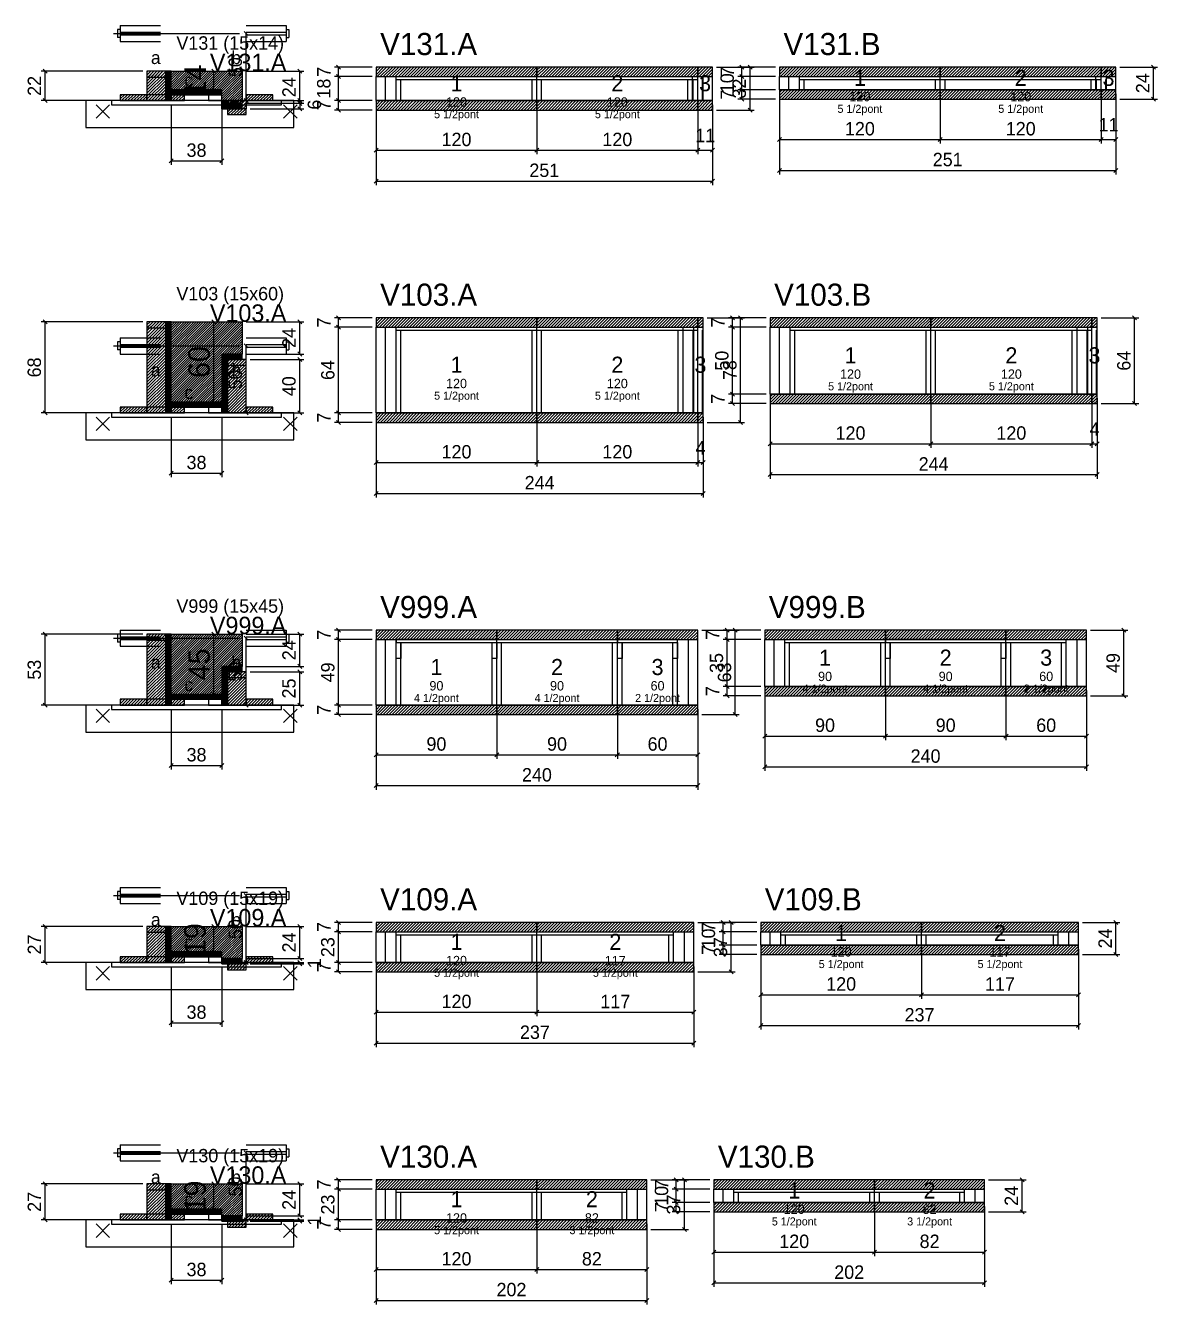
# Model space of a CAD drawing. Extents: x -69 to 3070, y -7262 to 1250.
# Drawn here: x -69 to 776, y -7262 to -6308 of the extents above; entities that cross this region are included whole.
import ezdxf
from ezdxf.enums import TextEntityAlignment as Align

# ---------------------------------------------------------------- set-up
doc = ezdxf.new("R2010")
doc.units = 0
for name, color, linetype in [('5', 5, 'Continuous'), ('barrote', 126, 'Continuous'), ('CONCRETO', 251, 'Continuous'), ('COTA', 241, 'Continuous'), ('Cota Seção (2x)', 241, 'Continuous'), ('detalhes', 7, 'Continuous'), ('Hachura', 251, 'Continuous'), ('Madeira', 126, 'Continuous'), ('NOMENCLATURA', 7, 'Continuous'), ('Painéis', 200, 'Continuous'), ('presilha', 224, 'Continuous'), ('SARR_2.2x7', 40, 'Continuous'), ('SARR_3.5x7', 81, 'Continuous'), ('SCO-___-LAJ', 224, 'Continuous'), ('TENSOR', 224, 'Continuous'), ('texto', 7, 'Continuous'), ('Texto Seção', 7, 'Continuous')]:
    doc.layers.add(name, color=color, linetype=linetype)
doc.dimstyles.new('PAINEL', dxfattribs={"dimtxt": 10, "dimasz": 3, "dimexe": 3, "dimexo": 3, "dimgap": 3, "dimtad": 1, "dimblk": 'OBLIQUE', "dimblk1": 'OBLIQUE', "dimcen": 2.5, "dimclrd": 4, "dimclre": 4, "dimclrt": 240, "dimazin": 3, "dimtfac": 1, "dimtmove": 0, "dimatfit": 3})
doc.dimstyles.new('SECAO2X', dxfattribs={"dimtxt": 16, "dimasz": 3, "dimexe": 3, "dimexo": 3, "dimgap": 3, "dimtad": 1, "dimblk": 'OBLIQUE', "dimblk1": 'OBLIQUE', "dimcen": 2.5, "dimclrd": 4, "dimclre": 4, "dimclrt": 240, "dimazin": 3, "dimtfac": 1, "dimtmove": 0, "dimatfit": 3})

# ---------------------------------------------------------------- blocks, each defined once
blk = doc.blocks.new('_OBLIQUE')
at = {"color": 0, "linetype": 'BYBLOCK'}
blk.add_line((-0.5, -0.5), (0.5, 0.5), dxfattribs=at)

msp = doc.modelspace()

# ---------------------------------------------------------------- hatches: boundary and pattern name
at = {"layer": 'COTA'}
h = msp.add_hatch(dxfattribs=at)
h.set_pattern_fill('ANSI31', scale=0.4)
h.paths.add_polyline_path([(40, -6356), (40, -6342), (93, -6342), (93, -6366), (78, -6366), (78, -6356)])
h = msp.add_hatch(dxfattribs=at)
h.set_pattern_fill('ANSI31', scale=0.5)
h.paths.add_polyline_path([(193, -6346), (313, -6346), (313, -6339), (193, -6339)])
h = msp.add_hatch(dxfattribs=at)
h.set_pattern_fill('ANSI31', scale=0.5)
h.paths.add_polyline_path([(313, -6346), (433, -6346), (433, -6339), (313, -6339)])
h = msp.add_hatch(dxfattribs=at)
h.set_pattern_fill('ANSI31', scale=0.5)
h.paths.add_polyline_path([(433, -6346), (444, -6346), (444, -6339), (433, -6339)])
h = msp.add_hatch(dxfattribs=at)
h.set_pattern_fill('ANSI31', scale=0.5)
h.paths.add_polyline_path([(494, -6346), (614, -6346), (614, -6339), (494, -6339)])
h = msp.add_hatch(dxfattribs=at)
h.set_pattern_fill('ANSI31', scale=0.5)
h.paths.add_polyline_path([(614, -6346), (734, -6346), (734, -6339), (614, -6339)])
h = msp.add_hatch(dxfattribs=at)
h.set_pattern_fill('ANSI31', scale=0.5)
h.paths.add_polyline_path([(734, -6346), (745, -6346), (745, -6339), (734, -6339)])
h = msp.add_hatch(dxfattribs=at)
h.set_pattern_fill('ANSI31', scale=0.5)
h.paths.add_polyline_path([(494, -6363), (614, -6363), (614, -6356), (494, -6356)])
h = msp.add_hatch(dxfattribs=at)
h.set_pattern_fill('ANSI31', scale=0.5)
h.paths.add_polyline_path([(614, -6363), (734, -6363), (734, -6356), (614, -6356)])
h = msp.add_hatch(dxfattribs=at)
h.set_pattern_fill('ANSI31', scale=0.5)
h.paths.add_polyline_path([(734, -6363), (745, -6363), (745, -6356), (734, -6356)])
h = msp.add_hatch(dxfattribs=at)
h.set_pattern_fill('ANSI31', scale=0.5)
h.paths.add_polyline_path([(193, -6371), (313, -6371), (313, -6364), (193, -6364)])
h = msp.add_hatch(dxfattribs=at)
h.set_pattern_fill('ANSI31', scale=0.5)
h.paths.add_polyline_path([(313, -6371), (433, -6371), (433, -6364), (313, -6364)])
h = msp.add_hatch(dxfattribs=at)
h.set_pattern_fill('ANSI31', scale=0.5)
h.paths.add_polyline_path([(433, -6371), (444, -6371), (444, -6364), (433, -6364)])
h = msp.add_hatch(dxfattribs=at)
h.set_pattern_fill('ANSI31', scale=0.4)
h.paths.add_polyline_path([(40, -6589), (40, -6529), (93, -6529), (93, -6553), (78, -6553), (78, -6589)])
h = msp.add_hatch(dxfattribs=at)
h.set_pattern_fill('ANSI31', scale=0.5)
h.paths.add_polyline_path([(193, -6533), (313, -6533), (313, -6526), (193, -6526)])
h = msp.add_hatch(dxfattribs=at)
h.set_pattern_fill('ANSI31', scale=0.5)
h.paths.add_polyline_path([(313, -6533), (433, -6533), (433, -6526), (313, -6526)])
h = msp.add_hatch(dxfattribs=at)
h.set_pattern_fill('ANSI31', scale=0.5)
h.paths.add_polyline_path([(433, -6533), (437, -6533), (437, -6526), (433, -6526)])
h = msp.add_hatch(dxfattribs=at)
h.set_pattern_fill('ANSI31', scale=0.5)
h.paths.add_polyline_path([(487, -6533), (607, -6533), (607, -6526), (487, -6526)])
h = msp.add_hatch(dxfattribs=at)
h.set_pattern_fill('ANSI31', scale=0.5)
h.paths.add_polyline_path([(607, -6533), (727, -6533), (727, -6526), (607, -6526)])
h = msp.add_hatch(dxfattribs=at)
h.set_pattern_fill('ANSI31', scale=0.5)
h.paths.add_polyline_path([(727, -6533), (731, -6533), (731, -6526), (727, -6526)])
h = msp.add_hatch(dxfattribs=at)
h.set_pattern_fill('ANSI31', scale=0.5)
h.paths.add_polyline_path([(487, -6590), (607, -6590), (607, -6583), (487, -6583)])
h = msp.add_hatch(dxfattribs=at)
h.set_pattern_fill('ANSI31', scale=0.5)
h.paths.add_polyline_path([(607, -6590), (727, -6590), (727, -6583), (607, -6583)])
h = msp.add_hatch(dxfattribs=at)
h.set_pattern_fill('ANSI31', scale=0.5)
h.paths.add_polyline_path([(727, -6590), (731, -6590), (731, -6583), (727, -6583)])
h = msp.add_hatch(dxfattribs=at)
h.set_pattern_fill('ANSI31', scale=0.5)
h.paths.add_polyline_path([(193, -6604), (313, -6604), (313, -6597), (193, -6597)])
h = msp.add_hatch(dxfattribs=at)
h.set_pattern_fill('ANSI31', scale=0.5)
h.paths.add_polyline_path([(313, -6604), (433, -6604), (433, -6597), (313, -6597)])
h = msp.add_hatch(dxfattribs=at)
h.set_pattern_fill('ANSI31', scale=0.5)
h.paths.add_polyline_path([(433, -6604), (437, -6604), (437, -6597), (433, -6597)])
h = msp.add_hatch(dxfattribs=at)
h.set_pattern_fill('ANSI31', scale=0.4)
h.paths.add_polyline_path([(40, -6807), (40, -6762), (93, -6762), (93, -6786), (78, -6786), (78, -6807)])
h = msp.add_hatch(dxfattribs=at)
h.set_pattern_fill('ANSI31', scale=0.5)
h.paths.add_polyline_path([(193, -6766), (283, -6766), (283, -6759), (193, -6759)])
h = msp.add_hatch(dxfattribs=at)
h.set_pattern_fill('ANSI31', scale=0.5)
h.paths.add_polyline_path([(283, -6766), (373, -6766), (373, -6759), (283, -6759)])
h = msp.add_hatch(dxfattribs=at)
h.set_pattern_fill('ANSI31', scale=0.5)
h.paths.add_polyline_path([(373, -6766), (433, -6766), (433, -6759), (373, -6759)])
h = msp.add_hatch(dxfattribs=at)
h.set_pattern_fill('ANSI31', scale=0.5)
h.paths.add_polyline_path([(483, -6766), (573, -6766), (573, -6759), (483, -6759)])
h = msp.add_hatch(dxfattribs=at)
h.set_pattern_fill('ANSI31', scale=0.5)
h.paths.add_polyline_path([(573, -6766), (663, -6766), (663, -6759), (573, -6759)])
h = msp.add_hatch(dxfattribs=at)
h.set_pattern_fill('ANSI31', scale=0.5)
h.paths.add_polyline_path([(663, -6766), (723, -6766), (723, -6759), (663, -6759)])
h = msp.add_hatch(dxfattribs=at)
h.set_pattern_fill('ANSI31', scale=0.5)
h.paths.add_polyline_path([(483, -6808), (573, -6808), (573, -6801), (483, -6801)])
h = msp.add_hatch(dxfattribs=at)
h.set_pattern_fill('ANSI31', scale=0.5)
h.paths.add_polyline_path([(573, -6808), (663, -6808), (663, -6801), (573, -6801)])
h = msp.add_hatch(dxfattribs=at)
h.set_pattern_fill('ANSI31', scale=0.5)
h.paths.add_polyline_path([(663, -6808), (723, -6808), (723, -6801), (663, -6801)])
h = msp.add_hatch(dxfattribs=at)
h.set_pattern_fill('ANSI31', scale=0.5)
h.paths.add_polyline_path([(193, -6822), (283, -6822), (283, -6815), (193, -6815)])
h = msp.add_hatch(dxfattribs=at)
h.set_pattern_fill('ANSI31', scale=0.5)
h.paths.add_polyline_path([(283, -6822), (373, -6822), (373, -6815), (283, -6815)])
h = msp.add_hatch(dxfattribs=at)
h.set_pattern_fill('ANSI31', scale=0.5)
h.paths.add_polyline_path([(373, -6822), (433, -6822), (433, -6815), (373, -6815)])
h = msp.add_hatch(dxfattribs=at)
h.set_pattern_fill('ANSI31', scale=0.4)
h.paths.add_polyline_path([(40, -6999), (40, -6980), (93, -6980), (93, -7004), (78, -7004), (78, -6999)])
h = msp.add_hatch(dxfattribs=at)
h.set_pattern_fill('ANSI31', scale=0.5)
h.paths.add_polyline_path([(193, -6984), (313, -6984), (313, -6977), (193, -6977)])
h = msp.add_hatch(dxfattribs=at)
h.set_pattern_fill('ANSI31', scale=0.5)
h.paths.add_polyline_path([(313, -6984), (430, -6984), (430, -6977), (313, -6977)])
h = msp.add_hatch(dxfattribs=at)
h.set_pattern_fill('ANSI31', scale=0.5)
h.paths.add_polyline_path([(480, -6984), (600, -6984), (600, -6977), (480, -6977)])
h = msp.add_hatch(dxfattribs=at)
h.set_pattern_fill('ANSI31', scale=0.5)
h.paths.add_polyline_path([(600, -6984), (717, -6984), (717, -6977), (600, -6977)])
h = msp.add_hatch(dxfattribs=at)
h.set_pattern_fill('ANSI31', scale=0.5)
h.paths.add_polyline_path([(480, -7001), (600, -7001), (600, -6994), (480, -6994)])
h = msp.add_hatch(dxfattribs=at)
h.set_pattern_fill('ANSI31', scale=0.5)
h.paths.add_polyline_path([(600, -7001), (717, -7001), (717, -6994), (600, -6994)])
h = msp.add_hatch(dxfattribs=at)
h.set_pattern_fill('ANSI31', scale=0.5)
h.paths.add_polyline_path([(193, -7014), (313, -7014), (313, -7007), (193, -7007)])
h = msp.add_hatch(dxfattribs=at)
h.set_pattern_fill('ANSI31', scale=0.5)
h.paths.add_polyline_path([(313, -7014), (430, -7014), (430, -7007), (313, -7007)])
h = msp.add_hatch(dxfattribs=at)
h.set_pattern_fill('ANSI31', scale=0.4)
h.paths.add_polyline_path([(40, -7191), (40, -7172), (93, -7172), (93, -7196), (78, -7196), (78, -7191)])
h = msp.add_hatch(dxfattribs=at)
h.set_pattern_fill('ANSI31', scale=0.5)
h.paths.add_polyline_path([(193, -7176), (313, -7176), (313, -7169), (193, -7169)])
h = msp.add_hatch(dxfattribs=at)
h.set_pattern_fill('ANSI31', scale=0.5)
h.paths.add_polyline_path([(313, -7176), (395, -7176), (395, -7169), (313, -7169)])
h = msp.add_hatch(dxfattribs=at)
h.set_pattern_fill('ANSI31', scale=0.5)
h.paths.add_polyline_path([(445, -7176), (565, -7176), (565, -7169), (445, -7169)])
h = msp.add_hatch(dxfattribs=at)
h.set_pattern_fill('ANSI31', scale=0.5)
h.paths.add_polyline_path([(565, -7176), (647, -7176), (647, -7169), (565, -7169)])
h = msp.add_hatch(dxfattribs=at)
h.set_pattern_fill('ANSI31', scale=0.5)
h.paths.add_polyline_path([(445, -7193), (565, -7193), (565, -7186), (445, -7186)])
h = msp.add_hatch(dxfattribs=at)
h.set_pattern_fill('ANSI31', scale=0.5)
h.paths.add_polyline_path([(565, -7193), (647, -7193), (647, -7186), (565, -7186)])
h = msp.add_hatch(dxfattribs=at)
h.set_pattern_fill('ANSI31', scale=0.5)
h.paths.add_polyline_path([(193, -7206), (313, -7206), (313, -7199), (193, -7199)])
h = msp.add_hatch(dxfattribs=at)
h.set_pattern_fill('ANSI31', scale=0.5)
h.paths.add_polyline_path([(313, -7206), (395, -7206), (395, -7199), (313, -7199)])
at = {"layer": 'Hachura'}
h = msp.add_hatch(dxfattribs=at)
h.set_pattern_fill('ANSI31', scale=0.5)
h.paths.add_polyline_path([(22, -6364), (36, -6364), (36, -6342), (22, -6342)])
h = msp.add_hatch(dxfattribs=at)
h.set_pattern_fill('ANSI31', scale=0.5)
h.paths.add_polyline_path([(22, -6346.4), (36, -6346.4), (36, -6342), (22, -6342)])
h = msp.add_hatch(dxfattribs=at)
h.set_pattern_fill('SOLID')
h.paths.add_polyline_path([(36, -6364), (40, -6364), (40, -6342), (36, -6342)])
h = msp.add_hatch(dxfattribs=at)
h.set_pattern_fill('ANSI31', scale=0.5)
h.paths.add_polyline_path([(2, -6364), (22, -6364), (22, -6359.6), (2, -6359.6)])
h = msp.add_hatch(dxfattribs=at)
h.set_pattern_fill('SOLID')
h.paths.add_polyline_path([(40, -6359.6), (78, -6359.6), (78, -6356), (40, -6356)])
h = msp.add_hatch(dxfattribs=at)
h.set_pattern_fill('ANSI31', scale=0.5)
h.paths.add_polyline_path([(40, -6364), (50, -6364), (50, -6359.6), (40, -6359.6)])
h = msp.add_hatch(dxfattribs=at)
h.set_pattern_fill('ANSI31', scale=0.5)
h.paths.add_polyline_path([(96, -6364), (116, -6364), (116, -6359.6), (96, -6359.6)])
h = msp.add_hatch(dxfattribs=at)
h.set_pattern_fill('SOLID')
h.paths.add_polyline_path([(78, -6364), (82, -6364), (82, -6370), (78, -6370)])
h = msp.add_hatch(dxfattribs=at)
h.set_pattern_fill('SOLID')
h.paths.add_polyline_path([(78, -6370), (93, -6370), (93, -6366), (78, -6366)])
h = msp.add_hatch(dxfattribs=at)
h.set_pattern_fill('ANSI31', scale=0.5)
h.paths.add_polyline_path([(82, -6364), (96, -6364), (96, -6370), (82, -6370)])
h = msp.add_hatch(dxfattribs=at)
h.set_pattern_fill('ANSI31', scale=0.5)
h.paths.add_polyline_path([(82, -6374.4), (96, -6374.4), (96, -6370), (82, -6370)])
h = msp.add_hatch(dxfattribs=at)
h.set_pattern_fill('ANSI31', scale=0.5)
h.paths.add_polyline_path([(22, -6597), (36, -6597), (36, -6529), (22, -6529)])
h = msp.add_hatch(dxfattribs=at)
h.set_pattern_fill('ANSI31', scale=0.5)
h.paths.add_polyline_path([(22, -6533.4), (36, -6533.4), (36, -6529), (22, -6529)])
h = msp.add_hatch(dxfattribs=at)
h.set_pattern_fill('SOLID')
h.paths.add_polyline_path([(36, -6597), (40, -6597), (40, -6529), (36, -6529)])
h = msp.add_hatch(dxfattribs=at)
h.set_pattern_fill('SOLID')
h.paths.add_polyline_path([(78, -6557), (93, -6557), (93, -6553), (78, -6553)])
h = msp.add_hatch(dxfattribs=at)
h.set_pattern_fill('SOLID')
h.paths.add_polyline_path([(78, -6597), (82, -6597), (82, -6557), (78, -6557)])
h = msp.add_hatch(dxfattribs=at)
h.set_pattern_fill('ANSI31', scale=0.5)
h.paths.add_polyline_path([(82, -6597), (96, -6597), (96, -6557), (82, -6557)])
h = msp.add_hatch(dxfattribs=at)
h.set_pattern_fill('ANSI31', scale=0.5)
h.paths.add_polyline_path([(82, -6561.4), (96, -6561.4), (96, -6557), (82, -6557)])
h = msp.add_hatch(dxfattribs=at)
h.set_pattern_fill('SOLID')
h.paths.add_polyline_path([(40, -6592.6), (78, -6592.6), (78, -6589), (40, -6589)])
h = msp.add_hatch(dxfattribs=at)
h.set_pattern_fill('ANSI31', scale=0.5)
h.paths.add_polyline_path([(2, -6597), (22, -6597), (22, -6592.6), (2, -6592.6)])
h = msp.add_hatch(dxfattribs=at)
h.set_pattern_fill('ANSI31', scale=0.5)
h.paths.add_polyline_path([(40, -6597), (50, -6597), (50, -6592.6), (40, -6592.6)])
h = msp.add_hatch(dxfattribs=at)
h.set_pattern_fill('ANSI31', scale=0.5)
h.paths.add_polyline_path([(96, -6597), (116, -6597), (116, -6592.6), (96, -6592.6)])
h = msp.add_hatch(dxfattribs=at)
h.set_pattern_fill('ANSI31', scale=0.5)
h.paths.add_polyline_path([(22, -6815), (36, -6815), (36, -6762), (22, -6762)])
h = msp.add_hatch(dxfattribs=at)
h.set_pattern_fill('ANSI31', scale=0.5)
h.paths.add_polyline_path([(22, -6766.4), (36, -6766.4), (36, -6762), (22, -6762)])
h = msp.add_hatch(dxfattribs=at)
h.set_pattern_fill('SOLID')
h.paths.add_polyline_path([(36, -6815), (40, -6815), (40, -6762), (36, -6762)])
h = msp.add_hatch(dxfattribs=at)
h.set_pattern_fill('SOLID')
h.paths.add_polyline_path([(78, -6790), (93, -6790), (93, -6786), (78, -6786)])
h = msp.add_hatch(dxfattribs=at)
h.set_pattern_fill('SOLID')
h.paths.add_polyline_path([(78, -6815), (82, -6815), (82, -6790), (78, -6790)])
h = msp.add_hatch(dxfattribs=at)
h.set_pattern_fill('ANSI31', scale=0.5)
h.paths.add_polyline_path([(82, -6815), (96, -6815), (96, -6790), (82, -6790)])
h = msp.add_hatch(dxfattribs=at)
h.set_pattern_fill('ANSI31', scale=0.5)
h.paths.add_polyline_path([(82, -6794.4), (96, -6794.4), (96, -6790), (82, -6790)])
h = msp.add_hatch(dxfattribs=at)
h.set_pattern_fill('ANSI31', scale=0.5)
h.paths.add_polyline_path([(2, -6815), (22, -6815), (22, -6810.6), (2, -6810.6)])
h = msp.add_hatch(dxfattribs=at)
h.set_pattern_fill('SOLID')
h.paths.add_polyline_path([(40, -6810.6), (78, -6810.6), (78, -6807), (40, -6807)])
h = msp.add_hatch(dxfattribs=at)
h.set_pattern_fill('ANSI31', scale=0.5)
h.paths.add_polyline_path([(40, -6815), (50, -6815), (50, -6810.6), (40, -6810.6)])
h = msp.add_hatch(dxfattribs=at)
h.set_pattern_fill('ANSI31', scale=0.5)
h.paths.add_polyline_path([(96, -6815), (116, -6815), (116, -6810.6), (96, -6810.6)])
h = msp.add_hatch(dxfattribs=at)
h.set_pattern_fill('ANSI31', scale=0.5)
h.paths.add_polyline_path([(22, -7007), (36, -7007), (36, -6980), (22, -6980)])
h = msp.add_hatch(dxfattribs=at)
h.set_pattern_fill('ANSI31', scale=0.5)
h.paths.add_polyline_path([(22, -6984.4), (36, -6984.4), (36, -6980), (22, -6980)])
h = msp.add_hatch(dxfattribs=at)
h.set_pattern_fill('SOLID')
h.paths.add_polyline_path([(36, -7007), (40, -7007), (40, -6980), (36, -6980)])
h = msp.add_hatch(dxfattribs=at)
h.set_pattern_fill('SOLID')
h.paths.add_polyline_path([(40, -7002.6), (78, -7002.6), (78, -6999), (40, -6999)])
h = msp.add_hatch(dxfattribs=at)
h.set_pattern_fill('ANSI31', scale=0.5)
h.paths.add_polyline_path([(2, -7007), (22, -7007), (22, -7002.6), (2, -7002.6)])
h = msp.add_hatch(dxfattribs=at)
h.set_pattern_fill('ANSI31', scale=0.5)
h.paths.add_polyline_path([(40, -7007), (50, -7007), (50, -7002.6), (40, -7002.6)])
h = msp.add_hatch(dxfattribs=at)
h.set_pattern_fill('SOLID')
h.paths.add_polyline_path([(78, -7008), (93, -7008), (93, -7004), (78, -7004)])
h = msp.add_hatch(dxfattribs=at)
h.set_pattern_fill('SOLID')
h.paths.add_polyline_path([(78, -7007), (82, -7007), (82, -7008), (78, -7008)])
h = msp.add_hatch(dxfattribs=at)
h.set_pattern_fill('ANSI31', scale=0.5)
h.paths.add_polyline_path([(82, -7007), (96, -7007), (96, -7008), (82, -7008)])
h = msp.add_hatch(dxfattribs=at)
h.set_pattern_fill('ANSI31', scale=0.5)
h.paths.add_polyline_path([(82, -7012.4), (96, -7012.4), (96, -7008), (82, -7008)])
h = msp.add_hatch(dxfattribs=at)
h.set_pattern_fill('ANSI31', scale=0.5)
h.paths.add_polyline_path([(96, -7007), (116, -7007), (116, -7002.6), (96, -7002.6)])
h = msp.add_hatch(dxfattribs=at)
h.set_pattern_fill('ANSI31', scale=0.5)
h.paths.add_polyline_path([(22, -7199), (36, -7199), (36, -7172), (22, -7172)])
h = msp.add_hatch(dxfattribs=at)
h.set_pattern_fill('ANSI31', scale=0.5)
h.paths.add_polyline_path([(22, -7176.4), (36, -7176.4), (36, -7172), (22, -7172)])
h = msp.add_hatch(dxfattribs=at)
h.set_pattern_fill('SOLID')
h.paths.add_polyline_path([(36, -7199), (40, -7199), (40, -7172), (36, -7172)])
h = msp.add_hatch(dxfattribs=at)
h.set_pattern_fill('SOLID')
h.paths.add_polyline_path([(40, -7194.6), (78, -7194.6), (78, -7191), (40, -7191)])
h = msp.add_hatch(dxfattribs=at)
h.set_pattern_fill('ANSI31', scale=0.5)
h.paths.add_polyline_path([(2, -7199), (22, -7199), (22, -7194.6), (2, -7194.6)])
h = msp.add_hatch(dxfattribs=at)
h.set_pattern_fill('ANSI31', scale=0.5)
h.paths.add_polyline_path([(40, -7199), (50, -7199), (50, -7194.6), (40, -7194.6)])
h = msp.add_hatch(dxfattribs=at)
h.set_pattern_fill('SOLID')
h.paths.add_polyline_path([(78, -7200), (93, -7200), (93, -7196), (78, -7196)])
h = msp.add_hatch(dxfattribs=at)
h.set_pattern_fill('SOLID')
h.paths.add_polyline_path([(78, -7199), (82, -7199), (82, -7200), (78, -7200)])
h = msp.add_hatch(dxfattribs=at)
h.set_pattern_fill('ANSI31', scale=0.5)
h.paths.add_polyline_path([(82, -7199), (96, -7199), (96, -7200), (82, -7200)])
h = msp.add_hatch(dxfattribs=at)
h.set_pattern_fill('ANSI31', scale=0.5)
h.paths.add_polyline_path([(82, -7204.4), (96, -7204.4), (96, -7200), (82, -7200)])
h = msp.add_hatch(dxfattribs=at)
h.set_pattern_fill('ANSI31', scale=0.5)
h.paths.add_polyline_path([(96, -7199), (116, -7199), (116, -7194.6), (96, -7194.6)])

# ---------------------------------------------------------------- linework, layer by layer
for p, q in [((0, -6311), (0, -6317)), ((2, -6311), (0, -6311)), ((2, -6308), (32, -6308)), ((2, -6308), (2, -6320)), ((2, -6313), (32, -6313)), ((2, -6315), (32, -6315)), ((96, -6308), (126, -6308)), ((96, -6313), (126, -6313)), ((96, -6315), (126, -6315)), ((126, -6308), (126, -6320)), ((126, -6311), (128, -6311)), ((128, -6311), (128, -6317)), ((2, -6317), (0, -6317)), ((2, -6320), (32, -6320)), ((96, -6320), (126, -6320)), ((126, -6317), (128, -6317)), ((0, -6544), (0, -6550)), ((2, -6544), (0, -6544)), ((2, -6541), (32, -6541)), ((2, -6541), (2, -6553)), ((96, -6541), (126, -6541)), ((126, -6541), (126, -6553)), ((126, -6544), (128, -6544)), ((128, -6544), (128, -6550)), ((2, -6550), (0, -6550)), ((2, -6546), (32, -6546)), ((2, -6548), (32, -6548)), ((2, -6553), (32, -6553)), ((96, -6546), (126, -6546)), ((96, -6548), (126, -6548)), ((96, -6553), (126, -6553)), ((126, -6550), (128, -6550)), ((0, -6762), (0, -6768)), ((2, -6762), (0, -6762)), ((2, -6759), (32, -6759)), ((2, -6759), (2, -6771)), ((96, -6759), (126, -6759)), ((126, -6759), (126, -6771)), ((126, -6762), (128, -6762)), ((128, -6762), (128, -6768)), ((2, -6768), (0, -6768)), ((2, -6764), (32, -6764)), ((2, -6766), (32, -6766)), ((2, -6771), (32, -6771)), ((96, -6764), (126, -6764)), ((96, -6766), (126, -6766)), ((96, -6771), (126, -6771)), ((126, -6768), (128, -6768)), ((0, -6954), (0, -6960)), ((2, -6954), (0, -6954)), ((2, -6951), (32, -6951)), ((2, -6951), (2, -6963)), ((96, -6951), (126, -6951)), ((126, -6951), (126, -6963)), ((126, -6954), (128, -6954)), ((128, -6954), (128, -6960)), ((2, -6960), (0, -6960)), ((2, -6956), (32, -6956)), ((2, -6958), (32, -6958)), ((2, -6963), (32, -6963)), ((96, -6956), (126, -6956)), ((96, -6958), (126, -6958)), ((96, -6963), (126, -6963)), ((126, -6960), (128, -6960)), ((2, -7143), (32, -7143)), ((2, -7143), (2, -7155)), ((96, -7143), (126, -7143)), ((126, -7143), (126, -7155)), ((0, -7146), (0, -7152)), ((2, -7146), (0, -7146)), ((2, -7152), (0, -7152)), ((2, -7148), (32, -7148)), ((2, -7150), (32, -7150)), ((96, -7148), (126, -7148)), ((96, -7150), (126, -7150)), ((126, -7146), (128, -7146)), ((126, -7152), (128, -7152)), ((128, -7146), (128, -7152)), ((2, -7155), (32, -7155)), ((96, -7155), (126, -7155))]:
    msp.add_line(p, q)
at = {"layer": 'barrote'}
for points in [[(-23.5, -6384), (131.5, -6384), (131.5, -6364), (-23.5, -6364)], [(-23.5, -6617), (131.5, -6617), (131.5, -6597), (-23.5, -6597)], [(-23.5, -6835), (131.5, -6835), (131.5, -6815), (-23.5, -6815)], [(-23.5, -7027), (131.5, -7027), (131.5, -7007), (-23.5, -7007)], [(-23.5, -7219), (131.5, -7219), (131.5, -7199), (-23.5, -7199)]]:
    msp.add_lwpolyline(points, close=True, dxfattribs=at)
at = {"layer": 'CONCRETO'}
for points in [[(40, -6356), (40, -6342), (93, -6342), (93, -6366), (78, -6366), (78, -6356)], [(40, -6589), (40, -6529), (93, -6529), (93, -6553), (78, -6553), (78, -6589)], [(40, -6807), (40, -6762), (93, -6762), (93, -6786), (78, -6786), (78, -6807)], [(40, -6999), (40, -6980), (93, -6980), (93, -7004), (78, -7004), (78, -6999)], [(40, -7191), (40, -7172), (93, -7172), (93, -7196), (78, -7196), (78, -7191)]]:
    msp.add_lwpolyline(points, close=True, dxfattribs=at)
at = {"layer": 'Madeira'}
for points in [[(22, -6364), (36, -6364), (36, -6342), (22, -6342)], [(22, -6346.4), (36, -6346.4), (36, -6342), (22, -6342)], [(2, -6364), (22, -6364), (22, -6359.6), (2, -6359.6)], [(22, -6364), (36, -6364), (36, -6359.6), (22, -6359.6)], [(40, -6364), (50, -6364), (50, -6359.6), (40, -6359.6)], [(68, -6364), (78, -6364), (78, -6359.6), (68, -6359.6)], [(96, -6364), (116, -6364), (116, -6359.6), (96, -6359.6)], [(82, -6364), (96, -6364), (96, -6370), (82, -6370)], [(82, -6374.4), (96, -6374.4), (96, -6370), (82, -6370)], [(22, -6597), (36, -6597), (36, -6529), (22, -6529)], [(22, -6533.4), (36, -6533.4), (36, -6529), (22, -6529)], [(82, -6597), (96, -6597), (96, -6557), (82, -6557)], [(82, -6561.4), (96, -6561.4), (96, -6557), (82, -6557)], [(2, -6597), (22, -6597), (22, -6592.6), (2, -6592.6)], [(22, -6597), (36, -6597), (36, -6592.6), (22, -6592.6)], [(40, -6597), (50, -6597), (50, -6592.6), (40, -6592.6)], [(68, -6597), (78, -6597), (78, -6592.6), (68, -6592.6)], [(96, -6597), (116, -6597), (116, -6592.6), (96, -6592.6)], [(22, -6815), (36, -6815), (36, -6762), (22, -6762)], [(22, -6766.4), (36, -6766.4), (36, -6762), (22, -6762)], [(82, -6815), (96, -6815), (96, -6790), (82, -6790)], [(82, -6794.4), (96, -6794.4), (96, -6790), (82, -6790)], [(2, -6815), (22, -6815), (22, -6810.6), (2, -6810.6)], [(22, -6815), (36, -6815), (36, -6810.6), (22, -6810.6)], [(40, -6815), (50, -6815), (50, -6810.6), (40, -6810.6)], [(68, -6815), (78, -6815), (78, -6810.6), (68, -6810.6)], [(96, -6815), (116, -6815), (116, -6810.6), (96, -6810.6)], [(22, -7007), (36, -7007), (36, -6980), (22, -6980)], [(22, -6984.4), (36, -6984.4), (36, -6980), (22, -6980)], [(2, -7007), (22, -7007), (22, -7002.6), (2, -7002.6)], [(22, -7007), (36, -7007), (36, -7002.6), (22, -7002.6)], [(40, -7007), (50, -7007), (50, -7002.6), (40, -7002.6)], [(68, -7007), (78, -7007), (78, -7002.6), (68, -7002.6)], [(82, -7007), (96, -7007), (96, -7008), (82, -7008)], [(82, -7012.4), (96, -7012.4), (96, -7008), (82, -7008)], [(96, -7007), (116, -7007), (116, -7002.6), (96, -7002.6)], [(22, -7199), (36, -7199), (36, -7172), (22, -7172)], [(22, -7176.4), (36, -7176.4), (36, -7172), (22, -7172)], [(2, -7199), (22, -7199), (22, -7194.6), (2, -7194.6)], [(22, -7199), (36, -7199), (36, -7194.6), (22, -7194.6)], [(40, -7199), (50, -7199), (50, -7194.6), (40, -7194.6)], [(68, -7199), (78, -7199), (78, -7194.6), (68, -7194.6)], [(82, -7199), (96, -7199), (96, -7200), (82, -7200)], [(82, -7204.4), (96, -7204.4), (96, -7200), (82, -7200)], [(96, -7199), (116, -7199), (116, -7194.6), (96, -7194.6)]]:
    msp.add_lwpolyline(points, close=True, dxfattribs=at)
at = {"layer": 'Painéis'}
for p, q in [((193, -6346), (313, -6346)), ((193, -6364), (193, -6346)), ((313, -6364), (313, -6346)), ((313, -6364), (313, -6346)), ((313, -6346), (433, -6346)), ((313, -6364), (313, -6346)), ((433, -6364), (433, -6346)), ((433, -6364), (433, -6346)), ((433, -6346), (444, -6346)), ((433, -6364), (433, -6346)), ((444, -6364), (444, -6346)), ((494, -6346), (614, -6346)), ((494, -6356), (494, -6346)), ((614, -6356), (614, -6346)), ((614, -6356), (614, -6346)), ((614, -6346), (734, -6346)), ((614, -6356), (614, -6346)), ((734, -6356), (734, -6346)), ((734, -6356), (734, -6346)), ((734, -6346), (745, -6346)), ((734, -6356), (734, -6346)), ((745, -6356), (745, -6346)), ((494, -6356), (614, -6356)), ((614, -6356), (734, -6356)), ((734, -6356), (745, -6356)), ((193, -6364), (313, -6364)), ((313, -6364), (433, -6364)), ((433, -6364), (444, -6364)), ((193, -6533), (313, -6533)), ((193, -6597), (193, -6533)), ((313, -6597), (313, -6533)), ((313, -6597), (313, -6533)), ((313, -6533), (433, -6533)), ((313, -6597), (313, -6533)), ((433, -6597), (433, -6533)), ((433, -6597), (433, -6533)), ((433, -6533), (437, -6533)), ((433, -6597), (433, -6533)), ((437, -6597), (437, -6533)), ((487, -6533), (607, -6533)), ((487, -6583), (487, -6533)), ((607, -6583), (607, -6533)), ((607, -6583), (607, -6533)), ((607, -6533), (727, -6533)), ((607, -6583), (607, -6533)), ((727, -6583), (727, -6533)), ((727, -6583), (727, -6533)), ((727, -6533), (731, -6533)), ((727, -6583), (727, -6533)), ((731, -6583), (731, -6533)), ((487, -6583), (607, -6583)), ((607, -6583), (727, -6583)), ((727, -6583), (731, -6583)), ((193, -6597), (313, -6597)), ((313, -6597), (433, -6597)), ((433, -6597), (437, -6597)), ((193, -6766), (283, -6766)), ((193, -6815), (193, -6766)), ((283, -6815), (283, -6766)), ((283, -6815), (283, -6766)), ((283, -6766), (373, -6766)), ((283, -6815), (283, -6766)), ((373, -6815), (373, -6766)), ((373, -6815), (373, -6766)), ((373, -6766), (433, -6766)), ((373, -6815), (373, -6766)), ((433, -6815), (433, -6766)), ((483, -6766), (573, -6766)), ((483, -6801), (483, -6766)), ((573, -6801), (573, -6766)), ((573, -6801), (573, -6766)), ((573, -6766), (663, -6766)), ((573, -6801), (573, -6766)), ((663, -6801), (663, -6766)), ((663, -6801), (663, -6766)), ((663, -6766), (723, -6766)), ((663, -6801), (663, -6766)), ((723, -6801), (723, -6766)), ((483, -6801), (573, -6801)), ((573, -6801), (663, -6801)), ((663, -6801), (723, -6801)), ((193, -6815), (283, -6815)), ((283, -6815), (373, -6815)), ((373, -6815), (433, -6815)), ((193, -6984), (313, -6984)), ((193, -7007), (193, -6984)), ((313, -7007), (313, -6984)), ((313, -7007), (313, -6984)), ((313, -6984), (430, -6984)), ((313, -7007), (313, -6984)), ((430, -7007), (430, -6984)), ((480, -6984), (600, -6984)), ((480, -6994), (480, -6984)), ((600, -6994), (600, -6984)), ((600, -6994), (600, -6984)), ((600, -6984), (717, -6984)), ((600, -6994), (600, -6984)), ((717, -6994), (717, -6984)), ((480, -6994), (600, -6994)), ((600, -6994), (717, -6994)), ((193, -7007), (313, -7007)), ((313, -7007), (430, -7007)), ((193, -7176), (313, -7176)), ((193, -7199), (193, -7176)), ((313, -7199), (313, -7176)), ((313, -7199), (313, -7176)), ((313, -7176), (395, -7176)), ((313, -7199), (313, -7176)), ((395, -7199), (395, -7176)), ((445, -7176), (565, -7176)), ((445, -7186), (445, -7176)), ((565, -7186), (565, -7176)), ((565, -7186), (565, -7176)), ((565, -7176), (647, -7176)), ((565, -7186), (565, -7176)), ((647, -7186), (647, -7176)), ((445, -7186), (565, -7186)), ((565, -7186), (647, -7186)), ((193, -7199), (313, -7199)), ((313, -7199), (395, -7199))]:
    msp.add_line(p, q, dxfattribs=at)
for points in [[(36, -6364), (40, -6364), (40, -6342), (36, -6342)], [(40, -6359.6), (78, -6359.6), (78, -6356), (40, -6356)], [(78, -6364), (82, -6364), (82, -6370), (78, -6370)], [(78, -6370), (93, -6370), (93, -6366), (78, -6366)], [(36, -6597), (40, -6597), (40, -6529), (36, -6529)], [(78, -6557), (93, -6557), (93, -6553), (78, -6553)], [(78, -6597), (82, -6597), (82, -6557), (78, -6557)], [(40, -6592.6), (78, -6592.6), (78, -6589), (40, -6589)], [(36, -6815), (40, -6815), (40, -6762), (36, -6762)], [(78, -6790), (93, -6790), (93, -6786), (78, -6786)], [(78, -6815), (82, -6815), (82, -6790), (78, -6790)], [(40, -6810.6), (78, -6810.6), (78, -6807), (40, -6807)], [(36, -7007), (40, -7007), (40, -6980), (36, -6980)], [(40, -7002.6), (78, -7002.6), (78, -6999), (40, -6999)], [(78, -7008), (93, -7008), (93, -7004), (78, -7004)], [(78, -7007), (82, -7007), (82, -7008), (78, -7008)], [(36, -7199), (40, -7199), (40, -7172), (36, -7172)], [(40, -7194.6), (78, -7194.6), (78, -7191), (40, -7191)], [(78, -7200), (93, -7200), (93, -7196), (78, -7196)], [(78, -7199), (82, -7199), (82, -7200), (78, -7200)]]:
    msp.add_lwpolyline(points, close=True, dxfattribs=at)
at = {"layer": 'presilha'}
for p, q in [((-16, -6377), (-6, -6367)), ((-16, -6367), (-6, -6377)), ((124, -6377), (134, -6367)), ((124, -6367), (134, -6377)), ((-16, -6610), (-6, -6600)), ((-16, -6600), (-6, -6610)), ((124, -6610), (134, -6600)), ((124, -6600), (134, -6610)), ((-16, -6828), (-6, -6818)), ((-16, -6818), (-6, -6828)), ((124, -6828), (134, -6818)), ((124, -6818), (134, -6828)), ((-16, -7020), (-6, -7010)), ((-16, -7010), (-6, -7020)), ((124, -7020), (134, -7010)), ((124, -7010), (134, -7020)), ((-16, -7212), (-6, -7202)), ((-16, -7202), (-6, -7212)), ((124, -7212), (134, -7202)), ((124, -7202), (134, -7212))]:
    msp.add_line(p, q, dxfattribs=at)
at = {"layer": 'SARR_2.2x7'}
for p, q in [((200, -6364), (200, -6346)), ((208, -6348.2), (313, -6348.2)), ((313, -6348.2), (433, -6348.2)), ((437, -6364), (437, -6346)), ((501, -6356), (501, -6346)), ((509, -6348.2), (614, -6348.2)), ((614, -6348.2), (734, -6348.2)), ((738, -6356), (738, -6346)), ((200, -6597), (200, -6533)), ((430, -6597), (430, -6533)), ((494, -6583), (494, -6533)), ((724, -6583), (724, -6533)), ((208, -6535.2), (313, -6535.2)), ((313, -6535.2), (433, -6535.2)), ((502, -6535.2), (607, -6535.2)), ((607, -6535.2), (727, -6535.2)), ((200, -6815), (200, -6766)), ((208, -6768.2), (283, -6768.2)), ((283, -6768.2), (373, -6768.2)), ((373, -6768.2), (418, -6768.2)), ((426, -6815), (426, -6766)), ((490, -6801), (490, -6766)), ((498, -6768.2), (573, -6768.2)), ((573, -6768.2), (663, -6768.2)), ((663, -6768.2), (708, -6768.2)), ((716, -6801), (716, -6766)), ((200, -7007), (200, -6984)), ((208, -6986.2), (313, -6986.2)), ((313, -6986.2), (415, -6986.2)), ((423, -7007), (423, -6984)), ((487, -6994), (487, -6984)), ((495, -6986.2), (600, -6986.2)), ((600, -6986.2), (702, -6986.2)), ((710, -6994), (710, -6984)), ((200, -7199), (200, -7176)), ((208, -7178.2), (313, -7178.2)), ((313, -7178.2), (380, -7178.2)), ((388, -7199), (388, -7176)), ((452, -7186), (452, -7176)), ((460, -7178.2), (565, -7178.2)), ((565, -7178.2), (632, -7178.2)), ((640, -7186), (640, -7176))]:
    msp.add_line(p, q, dxfattribs=at)
for points in [[(208, -6768.2), (283, -6768.2), (283, -6766), (208, -6766)], [(373, -6768.2), (418, -6768.2), (418, -6766), (373, -6766)], [(573, -6768.2), (663, -6768.2), (663, -6766), (573, -6766)]]:
    msp.add_lwpolyline(points, close=True, dxfattribs=at)
at = {"layer": 'SARR_3.5x7'}
for p, q in [((208, -6364), (208, -6346)), ((211.5, -6364), (211.5, -6348.2)), ((309.5, -6364), (309.5, -6348.2)), ((313, -6364), (313, -6346)), ((313, -6364), (313, -6346)), ((316.5, -6364), (316.5, -6348.2)), ((425.5, -6364), (425.5, -6348.2)), ((429, -6364), (429, -6346)), ((429.5, -6364), (429.5, -6348.2)), ((433, -6364), (433, -6346)), ((433, -6364), (433, -6346)), ((436.5, -6364), (436.5, -6348.2)), ((509, -6356), (509, -6346)), ((512.5, -6356), (512.5, -6348.2)), ((610.5, -6356), (610.5, -6348.2)), ((614, -6356), (614, -6346)), ((614, -6356), (614, -6346)), ((617.5, -6356), (617.5, -6348.2)), ((726.5, -6356), (726.5, -6348.2)), ((730, -6356), (730, -6346)), ((730.5, -6356), (730.5, -6348.2)), ((734, -6356), (734, -6346)), ((734, -6356), (734, -6346)), ((737.5, -6356), (737.5, -6348.2)), ((509, -6356), (512.5, -6356)), ((610.5, -6356), (614, -6356)), ((614, -6356), (617.5, -6356)), ((726.5, -6356), (730, -6356)), ((730.5, -6356), (734, -6356)), ((734, -6356), (737.5, -6356)), ((208, -6364), (211.5, -6364)), ((309.5, -6364), (313, -6364)), ((313, -6364), (316.5, -6364)), ((425.5, -6364), (429, -6364)), ((429.5, -6364), (433, -6364)), ((433, -6364), (436.5, -6364)), ((208, -6597), (208, -6533)), ((313, -6597), (313, -6533)), ((313, -6597), (313, -6533)), ((422, -6597), (422, -6533)), ((433, -6597), (433, -6533)), ((433, -6597), (433, -6533)), ((502, -6583), (502, -6533)), ((607, -6583), (607, -6533)), ((607, -6583), (607, -6533)), ((716, -6583), (716, -6533)), ((727, -6583), (727, -6533)), ((727, -6583), (727, -6533)), ((211.5, -6597), (211.5, -6535.2)), ((309.5, -6597), (309.5, -6535.2)), ((316.5, -6597), (316.5, -6535.2)), ((418.5, -6597), (418.5, -6535.2)), ((429.5, -6597), (429.5, -6535.2)), ((436.5, -6597), (436.5, -6535.2)), ((505.5, -6583), (505.5, -6535.2)), ((603.5, -6583), (603.5, -6535.2)), ((610.5, -6583), (610.5, -6535.2)), ((712.5, -6583), (712.5, -6535.2)), ((723.5, -6583), (723.5, -6535.2)), ((730.5, -6583), (730.5, -6535.2)), ((502, -6583), (505.5, -6583)), ((603.5, -6583), (607, -6583)), ((607, -6583), (610.5, -6583)), ((712.5, -6583), (716, -6583)), ((723.5, -6583), (727, -6583)), ((727, -6583), (730.5, -6583)), ((208, -6597), (211.5, -6597)), ((309.5, -6597), (313, -6597)), ((313, -6597), (316.5, -6597)), ((418.5, -6597), (422, -6597)), ((429.5, -6597), (433, -6597)), ((433, -6597), (436.5, -6597)), ((208, -6815), (208, -6766)), ((211.5, -6815), (211.5, -6768.2)), ((279.5, -6815), (279.5, -6768.2)), ((283, -6815), (283, -6766)), ((283, -6815), (283, -6766)), ((286.5, -6815), (286.5, -6768.2)), ((369.5, -6815), (369.5, -6768.2)), ((373, -6815), (373, -6766)), ((373, -6815), (373, -6766)), ((376.5, -6815), (376.5, -6768.2)), ((414.5, -6815), (414.5, -6768.2)), ((418, -6815), (418, -6766)), ((498, -6801), (498, -6766)), ((501.5, -6801), (501.5, -6768.2)), ((569.5, -6801), (569.5, -6768.2)), ((573, -6801), (573, -6766)), ((573, -6801), (573, -6766)), ((576.5, -6801), (576.5, -6768.2)), ((659.5, -6801), (659.5, -6768.2)), ((663, -6801), (663, -6766)), ((663, -6801), (663, -6766)), ((666.5, -6801), (666.5, -6768.2)), ((704.5, -6801), (704.5, -6768.2)), ((708, -6801), (708, -6766)), ((498, -6801), (501.5, -6801)), ((569.5, -6801), (573, -6801)), ((573, -6801), (576.5, -6801)), ((659.5, -6801), (663, -6801)), ((663, -6801), (666.5, -6801)), ((704.5, -6801), (708, -6801)), ((208, -6815), (211.5, -6815)), ((279.5, -6815), (283, -6815)), ((283, -6815), (286.5, -6815)), ((369.5, -6815), (373, -6815)), ((373, -6815), (376.5, -6815)), ((414.5, -6815), (418, -6815)), ((208, -7007), (208, -6984)), ((211.5, -7007), (211.5, -6986.2)), ((309.5, -7007), (309.5, -6986.2)), ((313, -7007), (313, -6984)), ((313, -7007), (313, -6984)), ((316.5, -7007), (316.5, -6986.2)), ((411.5, -7007), (411.5, -6986.2)), ((415, -7007), (415, -6984)), ((495, -6994), (495, -6984)), ((498.5, -6994), (498.5, -6986.2)), ((596.5, -6994), (596.5, -6986.2)), ((600, -6994), (600, -6984)), ((600, -6994), (600, -6984)), ((603.5, -6994), (603.5, -6986.2)), ((698.5, -6994), (698.5, -6986.2)), ((702, -6994), (702, -6984)), ((495, -6994), (498.5, -6994)), ((596.5, -6994), (600, -6994)), ((600, -6994), (603.5, -6994)), ((698.5, -6994), (702, -6994)), ((208, -7007), (211.5, -7007)), ((309.5, -7007), (313, -7007)), ((313, -7007), (316.5, -7007)), ((411.5, -7007), (415, -7007)), ((208, -7199), (208, -7176)), ((211.5, -7199), (211.5, -7178.2)), ((309.5, -7199), (309.5, -7178.2)), ((313, -7199), (313, -7176)), ((313, -7199), (313, -7176)), ((316.5, -7199), (316.5, -7178.2)), ((376.5, -7199), (376.5, -7178.2)), ((380, -7199), (380, -7176)), ((460, -7186), (460, -7176)), ((463.5, -7186), (463.5, -7178.2)), ((561.5, -7186), (561.5, -7178.2)), ((565, -7186), (565, -7176)), ((565, -7186), (565, -7176)), ((568.5, -7186), (568.5, -7178.2)), ((628.5, -7186), (628.5, -7178.2)), ((632, -7186), (632, -7176)), ((460, -7186), (463.5, -7186)), ((561.5, -7186), (565, -7186)), ((565, -7186), (568.5, -7186)), ((628.5, -7186), (632, -7186)), ((208, -7199), (211.5, -7199)), ((309.5, -7199), (313, -7199)), ((313, -7199), (316.5, -7199)), ((376.5, -7199), (380, -7199))]:
    msp.add_line(p, q, dxfattribs=at)
for points in [[(208, -6768.2), (211.5, -6768.2), (211.5, -6780.2), (208, -6780.2)], [(279.5, -6768.2), (283, -6768.2), (283, -6780.2), (279.5, -6780.2)], [(373, -6768.2), (376.5, -6768.2), (376.5, -6780.2), (373, -6780.2)], [(414.5, -6768.2), (418, -6768.2), (418, -6780.2), (414.5, -6780.2)], [(573, -6768.2), (576.5, -6768.2), (576.5, -6780.2), (573, -6780.2)], [(659.5, -6768.2), (663, -6768.2), (663, -6780.2), (659.5, -6780.2)]]:
    msp.add_lwpolyline(points, close=True, dxfattribs=at)
at = {"layer": 'SCO-___-LAJ'}
for points in [[(193, -6346), (313, -6346), (313, -6339), (193, -6339)], [(313, -6346), (433, -6346), (433, -6339), (313, -6339)], [(433, -6346), (444, -6346), (444, -6339), (433, -6339)], [(494, -6346), (614, -6346), (614, -6339), (494, -6339)], [(614, -6346), (734, -6346), (734, -6339), (614, -6339)], [(734, -6346), (745, -6346), (745, -6339), (734, -6339)], [(494, -6363), (614, -6363), (614, -6356), (494, -6356)], [(614, -6363), (734, -6363), (734, -6356), (614, -6356)], [(734, -6363), (745, -6363), (745, -6356), (734, -6356)], [(-4.5, -6367.2), (122.5, -6367.2), (122.5, -6364), (-4.5, -6364)], [(193, -6371), (313, -6371), (313, -6364), (193, -6364)], [(313, -6371), (433, -6371), (433, -6364), (313, -6364)], [(433, -6371), (444, -6371), (444, -6364), (433, -6364)], [(193, -6533), (313, -6533), (313, -6526), (193, -6526)], [(313, -6533), (433, -6533), (433, -6526), (313, -6526)], [(433, -6533), (437, -6533), (437, -6526), (433, -6526)], [(487, -6533), (607, -6533), (607, -6526), (487, -6526)], [(607, -6533), (727, -6533), (727, -6526), (607, -6526)], [(727, -6533), (731, -6533), (731, -6526), (727, -6526)], [(487, -6590), (607, -6590), (607, -6583), (487, -6583)], [(607, -6590), (727, -6590), (727, -6583), (607, -6583)], [(727, -6590), (731, -6590), (731, -6583), (727, -6583)], [(-4.5, -6600.2), (122.5, -6600.2), (122.5, -6597), (-4.5, -6597)], [(193, -6604), (313, -6604), (313, -6597), (193, -6597)], [(313, -6604), (433, -6604), (433, -6597), (313, -6597)], [(433, -6604), (437, -6604), (437, -6597), (433, -6597)], [(193, -6766), (283, -6766), (283, -6759), (193, -6759)], [(283, -6766), (373, -6766), (373, -6759), (283, -6759)], [(373, -6766), (433, -6766), (433, -6759), (373, -6759)], [(483, -6766), (573, -6766), (573, -6759), (483, -6759)], [(573, -6766), (663, -6766), (663, -6759), (573, -6759)], [(663, -6766), (723, -6766), (723, -6759), (663, -6759)], [(483, -6808), (573, -6808), (573, -6801), (483, -6801)], [(573, -6808), (663, -6808), (663, -6801), (573, -6801)], [(663, -6808), (723, -6808), (723, -6801), (663, -6801)], [(-4.5, -6818.2), (122.5, -6818.2), (122.5, -6815), (-4.5, -6815)], [(193, -6822), (283, -6822), (283, -6815), (193, -6815)], [(283, -6822), (373, -6822), (373, -6815), (283, -6815)], [(373, -6822), (433, -6822), (433, -6815), (373, -6815)], [(193, -6984), (313, -6984), (313, -6977), (193, -6977)], [(313, -6984), (430, -6984), (430, -6977), (313, -6977)], [(480, -6984), (600, -6984), (600, -6977), (480, -6977)], [(600, -6984), (717, -6984), (717, -6977), (600, -6977)], [(480, -7001), (600, -7001), (600, -6994), (480, -6994)], [(600, -7001), (717, -7001), (717, -6994), (600, -6994)], [(-4.5, -7010.2), (122.5, -7010.2), (122.5, -7007), (-4.5, -7007)], [(193, -7014), (313, -7014), (313, -7007), (193, -7007)], [(313, -7014), (430, -7014), (430, -7007), (313, -7007)], [(193, -7176), (313, -7176), (313, -7169), (193, -7169)], [(313, -7176), (395, -7176), (395, -7169), (313, -7169)], [(445, -7176), (565, -7176), (565, -7169), (445, -7169)], [(565, -7176), (647, -7176), (647, -7169), (565, -7169)], [(445, -7193), (565, -7193), (565, -7186), (445, -7186)], [(565, -7193), (647, -7193), (647, -7186), (565, -7186)], [(-4.5, -7202.2), (122.5, -7202.2), (122.5, -7199), (-4.5, -7199)], [(193, -7206), (313, -7206), (313, -7199), (193, -7199)], [(313, -7206), (395, -7206), (395, -7199), (313, -7199)]]:
    msp.add_lwpolyline(points, close=True, dxfattribs=at)
at = {"layer": 'TENSOR'}
for p, q in [((-3, -6314), (91, -6314)), ((-3, -6547), (91, -6547)), ((-3, -6765), (91, -6765)), ((-3, -6957), (91, -6957)), ((-3, -7149), (91, -7149))]:
    msp.add_line(p, q, dxfattribs=at)

# ---------------------------------------------------------------- texts
at = {"layer": '5'}
for s, height, p in [('1', 12, (554, -6347)), ('2', 12, (674, -6347)), ('3', 12, (739.5, -6347)), ('1', 12, (253, -6351)), ('2', 12, (373, -6351)), ('3', 12, (438.5, -6351)), ('120', 7, (253, -6365)), ('120', 7, (373, -6365)), ('120', 7, (554, -6361)), ('120', 7, (674, -6361)), ('1', 12, (547, -6554)), ('2', 12, (667, -6554)), ('3', 12, (729, -6554)), ('1', 12, (253, -6561)), ('2', 12, (373, -6561)), ('3', 12, (435, -6561)), ('120', 7, (253, -6575)), ('120', 7, (373, -6575)), ('120', 7, (547, -6568)), ('120', 7, (667, -6568)), ('2', 12, (618, -6779.5)), ('3', 12, (693, -6779.5)), ('1', 12, (238, -6786.5)), ('2', 12, (328, -6786.5)), ('3', 12, (403, -6786.5)), ('1', 12, (528, -6779.5)), ('90', 7, (528, -6793.5)), ('90', 7, (618, -6793.5)), ('60', 7, (693, -6793.5)), ('90', 7, (238, -6800.5)), ('90', 7, (328, -6800.5)), ('60', 7, (403, -6800.5)), ('1', 12, (540, -6985)), ('2', 12, (658.5, -6985)), ('1', 12, (253, -6991.5)), ('2', 12, (371.5, -6991.5)), ('120', 7, (253, -7005.5)), ('117', 7, (371.5, -7005.5)), ('120', 7, (540, -6999)), ('117', 7, (658.5, -6999)), ('1', 12, (505, -7177)), ('2', 12, (606, -7177)), ('1', 12, (253, -7183.5)), ('2', 12, (354, -7183.5)), ('120', 7, (505, -7191)), ('82', 7, (606, -7191)), ('120', 7, (253, -7197.5)), ('82', 7, (354, -7197.5))]:
    msp.add_text(s, height=height, dxfattribs=at).set_placement(p, align=Align.MIDDLE_CENTER)
at = {"layer": 'detalhes'}
for s, p in [('a', (25, -6336.7)), ('b', (85, -6336.7)), ('c', (50, -6353.5)), ('a', (25, -6569.7)), ('b', (85, -6569.7)), ('c', (50, -6586.5)), ('a', (25, -6787.7)), ('b', (85, -6787.7)), ('c', (50, -6804.5)), ('a', (25, -6979.7)), ('b', (85, -6979.7)), ('c', (50, -6996.5)), ('a', (25, -7171.7)), ('b', (85, -7171.7)), ('c', (50, -7188.5))]:
    msp.add_text(s, height=9.6, dxfattribs=at).set_placement(p)
at = {"layer": 'NOMENCLATURA'}
for s, p in [('V131.A', (196, -6330)), ('V131.B', (497, -6330)), ('V103.A', (196, -6517)), ('V103.B', (490, -6517)), ('V999.A', (196, -6750)), ('V999.B', (486, -6750)), ('V109.A', (196, -6968)), ('V109.B', (483, -6968)), ('V130.A', (196, -7160)), ('V130.B', (448, -7160))]:
    msp.add_text(s, height=16.5, dxfattribs=at).set_placement(p)
at = {"layer": 'texto', "char_height": 6, "attachment_point": 5}
for s, insert in [('5 1/2pont', (253, -6375)), ('5 1/2pont', (373, -6375)), ('5 1/2pont', (554, -6371)), ('5 1/2pont', (674, -6371)), ('5 1/2pont', (253, -6585)), ('5 1/2pont', (373, -6585)), ('5 1/2pont', (547, -6578)), ('5 1/2pont', (667, -6578)), ('4 1/2pont', (528, -6803.5)), ('4 1/2pont', (618, -6803.5)), ('2 1/2pont', (693, -6803.5)), ('4 1/2pont', (238, -6810.5)), ('4 1/2pont', (328, -6810.5)), ('2 1/2pont', (403, -6810.5)), ('5 1/2pont', (253, -7015.5)), ('5 1/2pont', (371.5, -7015.5)), ('5 1/2pont', (540, -7009)), ('5 1/2pont', (658.5, -7009)), ('5 1/2pont', (505, -7201)), ('3 1/2pont', (606, -7201)), ('5 1/2pont', (253, -7207.5)), ('3 1/2pont', (354, -7207.5))]:
    msp.add_mtext(s, dxfattribs=dict(at, insert=insert))
at = {"layer": 'Texto Seção'}
for s, height, p in [('V131 (15x14)', 10, (44, -6326)), ('V131.A', 13, (69, -6342)), ('V103 (15x60)', 10, (44, -6513)), ('V103.A', 13, (69, -6529)), ('V999 (15x45)', 10, (44, -6746)), ('V999.A', 13, (69, -6762)), ('V109 (15x19)', 10, (44, -6964)), ('V109.A', 13, (69, -6980)), ('V130 (15x19)', 10, (44, -7156)), ('V130.A', 13, (69, -7172))]:
    msp.add_text(s, height=height, dxfattribs=at).set_placement(p)

# ---------------------------------------------------------------- dimensions: what is measured, and where the dimension line sits
at = {"layer": 'COTA'}
for base, p1, p2 in [((96, -6364), (96, -6364), (96, -6314)), ((-54, -6364), (2, -6364), (22, -6342)), ((136, -6366), (93, -6366), (93, -6342)), ((165, -6346), (193, -6346), (193, -6339)), ((472, -6371), (444, -6371), (444, -6339)), ((466, -6346), (494, -6346), (494, -6339)), ((466, -6356), (494, -6356), (494, -6346)), ((773, -6363), (745, -6363), (745, -6339)), ((165, -6364), (193, -6364), (193, -6346)), ((136, -6364), (96, -6364), (96, -6370)), ((165, -6371), (193, -6371), (193, -6364)), ((466, -6363), (494, -6363), (494, -6356)), ((165, -6533), (193, -6533), (193, -6526)), ((465, -6604), (437, -6604), (437, -6526)), ((459, -6533), (487, -6533), (487, -6526)), ((759, -6590), (731, -6590), (731, -6526)), ((-54, -6597), (2, -6597), (22, -6529)), ((136, -6553), (93, -6553), (93, -6529)), ((165, -6597), (193, -6597), (193, -6533)), ((459, -6583), (487, -6583), (487, -6533)), ((96, -6597), (96, -6597), (96, -6547)), ((136, -6597), (96, -6597), (96, -6557)), ((459, -6590), (487, -6590), (487, -6583)), ((165, -6604), (193, -6604), (193, -6597)), ((-54, -6815), (2, -6815), (22, -6762)), ((96, -6815), (96, -6815), (96, -6765)), ((136, -6786), (93, -6786), (93, -6762)), ((165, -6766), (193, -6766), (193, -6759)), ((461, -6822), (433, -6822), (433, -6759)), ((455, -6766), (483, -6766), (483, -6759)), ((751, -6808), (723, -6808), (723, -6759)), ((165, -6815), (193, -6815), (193, -6766)), ((455, -6801), (483, -6801), (483, -6766)), ((136, -6815), (96, -6815), (96, -6790)), ((455, -6808), (483, -6808), (483, -6801)), ((165, -6822), (193, -6822), (193, -6815)), ((96, -7007), (96, -7007), (96, -6957)), ((-54, -7007), (2, -7007), (22, -6980)), ((136, -7004), (93, -7004), (93, -6980)), ((165, -6984), (193, -6984), (193, -6977)), ((165, -7007), (193, -7007), (193, -6984)), ((458, -7014), (430, -7014), (430, -6977)), ((452, -6984), (480, -6984), (480, -6977)), ((452, -6994), (480, -6994), (480, -6984)), ((745, -7001), (717, -7001), (717, -6977)), ((452, -7001), (480, -7001), (480, -6994)), ((136, -7007), (96, -7007), (96, -7008)), ((165, -7014), (193, -7014), (193, -7007)), ((96, -7199), (96, -7199), (96, -7149)), ((-54, -7199), (2, -7199), (22, -7172)), ((136, -7196), (93, -7196), (93, -7172)), ((165, -7176), (193, -7176), (193, -7169)), ((423, -7206), (395, -7206), (395, -7169)), ((417, -7176), (445, -7176), (445, -7169)), ((417, -7186), (445, -7186), (445, -7176)), ((675, -7193), (647, -7193), (647, -7169)), ((165, -7199), (193, -7199), (193, -7176)), ((417, -7193), (445, -7193), (445, -7186)), ((136, -7199), (96, -7199), (96, -7200)), ((165, -7206), (193, -7206), (193, -7199))]:
    msp.add_linear_dim(base=base, p1=p1, p2=p2, angle=90, dimstyle='PAINEL', dxfattribs=at).render()
for base, p1, p2 in [((494, -6393), (494, -6356), (614, -6356)), ((494, -6416), (494, -6356), (745, -6356)), ((614, -6393), (614, -6356), (734, -6356)), ((734, -6393), (734, -6356), (745, -6356)), ((40, -6409), (40, -6364), (78, -6364)), ((193, -6401), (193, -6364), (313, -6364)), ((193, -6424), (193, -6364), (444, -6364)), ((313, -6401), (313, -6364), (433, -6364)), ((433, -6401), (433, -6364), (444, -6364)), ((487, -6620), (487, -6583), (607, -6583)), ((487, -6643), (487, -6583), (731, -6583)), ((607, -6620), (607, -6583), (727, -6583)), ((727, -6620), (727, -6583), (731, -6583)), ((40, -6642), (40, -6597), (78, -6597)), ((193, -6634), (193, -6597), (313, -6597)), ((193, -6657), (193, -6597), (437, -6597)), ((313, -6634), (313, -6597), (433, -6597)), ((433, -6634), (433, -6597), (437, -6597)), ((483, -6838), (483, -6801), (573, -6801)), ((483, -6861), (483, -6801), (723, -6801)), ((573, -6838), (573, -6801), (663, -6801)), ((663, -6838), (663, -6801), (723, -6801)), ((40, -6860), (40, -6815), (78, -6815)), ((193, -6852), (193, -6815), (283, -6815)), ((193, -6875), (193, -6815), (433, -6815)), ((283, -6852), (283, -6815), (373, -6815)), ((373, -6852), (373, -6815), (433, -6815)), ((480, -7031), (480, -6994), (600, -6994)), ((480, -7054), (480, -6994), (717, -6994)), ((600, -7031), (600, -6994), (717, -6994)), ((40, -7052), (40, -7007), (78, -7007)), ((193, -7044), (193, -7007), (313, -7007)), ((193, -7067), (193, -7007), (430, -7007)), ((313, -7044), (313, -7007), (430, -7007)), ((445, -7223), (445, -7186), (565, -7186)), ((445, -7246), (445, -7186), (647, -7186)), ((565, -7223), (565, -7186), (647, -7186)), ((40, -7244), (40, -7199), (78, -7199)), ((193, -7236), (193, -7199), (313, -7199)), ((193, -7259), (193, -7199), (395, -7199)), ((313, -7236), (313, -7199), (395, -7199))]:
    msp.add_linear_dim(base=base, p1=p1, p2=p2, dimstyle='PAINEL', dxfattribs=at).render()
at = {"layer": 'Cota Seção (2x)'}
for base, p1, p2 in [((72, -6356), (40, -6356), (40, -6342)), ((72, -6589), (40, -6589), (40, -6529)), ((72, -6807), (40, -6807), (40, -6762)), ((72, -6999), (40, -6999), (40, -6980)), ((72, -7191), (40, -7191), (40, -7172))]:
    msp.add_linear_dim(base=base, p1=p1, p2=p2, angle=90, dimstyle='SECAO2X', dxfattribs=at).render()

doc.saveas('drawing.dxf')
